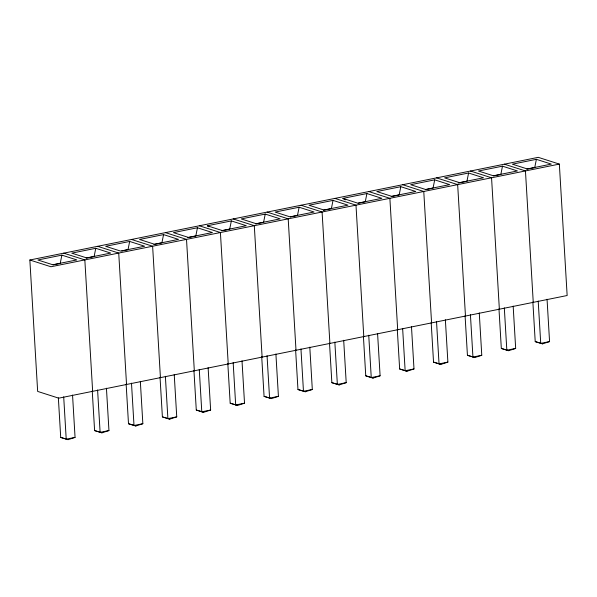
<?xml version="1.0" encoding="UTF-8"?>
<svg xmlns="http://www.w3.org/2000/svg" width="597" height="597" viewBox="0 0 597 597"><rect width="100%" height="100%" fill="white"/><g stroke="black" fill="none" stroke-linecap="round" stroke-linejoin="round"><path stroke-width="0.9" d="M61.879 255.135L37.857 259.986L52.805 264.769L76.826 259.926L61.879 255.135L60.222 263.389L53.111 264.829M95.774 248.292L71.752 253.143L86.699 257.926L110.721 253.076L95.774 248.292L94.117 256.546L86.11 258.165M129.668 241.449L105.647 246.3L120.594 251.083L144.616 246.233L129.668 241.449L128.012 249.703L121.788 250.956M163.556 234.606L139.541 239.457L154.489 244.24L178.503 239.39L163.556 234.606L161.906 242.86L153.899 244.479M197.45 227.763L173.436 232.614L188.383 237.397L212.398 232.546L197.45 227.763L195.801 236.016L187.794 237.628M231.345 220.92L207.323 225.77L222.271 230.554L246.292 225.703L231.345 220.92L229.696 229.173L221.688 230.785M263.583 222.33L265.24 214.077L280.187 218.86L256.165 223.711L241.218 218.92L265.24 214.077M299.134 207.226L275.113 212.077L290.06 216.868L314.082 212.017L299.134 207.226L297.478 215.48L290.366 216.92M333.029 200.383L309.007 205.234L323.955 210.025L347.976 205.174L333.029 200.383L331.372 208.637L323.365 210.256M366.916 193.54L342.902 198.391L357.849 203.181L381.864 198.331L366.916 193.54L365.267 201.793L358.148 203.234M400.811 186.697L376.797 191.547L391.744 196.331L415.758 191.488L400.811 186.697L399.162 194.95L391.154 196.57M434.706 179.854L410.684 184.704L425.631 189.488L449.653 184.637L434.706 179.854L433.049 188.107L425.937 189.547M468.6 173.011L444.578 177.861L459.526 182.645L483.548 177.794L468.6 173.011L466.944 181.264L458.048 183.063M502.495 166.167L478.473 171.018L493.421 175.802L517.442 170.951L502.495 166.167L500.838 174.421L493.719 175.854M536.382 159.324L512.368 164.175L527.315 168.958L551.329 164.108L536.382 159.324L534.733 167.578L526.726 169.19M58.357 397.826L60.715 437.422L68.073 439.661L75.058 437.4L72.543 395.042M92.251 390.983L94.602 430.579L101.968 432.818L108.953 430.556L106.438 388.199M126.146 384.14L128.497 423.736L135.862 425.967L142.847 423.713L140.332 381.356M160.041 377.297L162.391 416.893L169.757 419.124L176.742 416.87L174.227 374.513M193.935 370.453L196.286 410.049L203.652 412.281L210.637 410.027L208.114 367.67M227.823 363.61L230.181 403.206L237.539 405.438L244.524 403.184L242.009 360.827M261.717 356.767L264.068 396.363L271.434 398.595L278.418 396.333L275.904 353.976M295.612 349.924L297.963 389.513L305.328 391.751L312.313 389.49L309.798 347.133M329.507 343.081L331.857 382.67L339.223 384.908L346.208 382.647L343.693 340.29M363.401 336.23L365.752 375.826L373.118 378.065L380.102 375.804L377.58 333.447M397.289 329.387L399.647 368.983L407.005 371.222L413.997 368.961L411.475 326.604M431.183 322.544L433.541 362.14L440.899 364.379L447.884 362.118L445.369 319.761M465.078 315.701L467.429 355.297L474.794 357.528L481.779 355.275L479.264 312.918M498.973 308.858L501.323 348.454L508.689 350.685L515.674 348.432L513.159 306.074M532.867 302.015L535.218 341.611L542.583 343.842L549.568 341.588L547.053 299.231M29.85 260.001L538.248 157.339L559.344 164.093L567.15 295.515L58.752 398.169L37.656 391.416L29.85 260.001L50.939 266.755L559.344 164.093M255.583 223.942L262.695 222.509M75.058 437.4L66.215 439.183L63.7 396.826M108.953 430.556L100.109 432.34L97.595 389.983M142.847 423.713L134.004 425.497L131.489 383.14M176.742 416.87L167.899 418.654L165.376 376.297M210.637 410.027L201.786 411.811L199.271 369.453M244.524 403.184L235.681 404.967L233.166 362.61M278.418 396.333L269.575 398.124L267.06 355.767M312.313 389.49L303.47 391.281L300.955 348.924M346.208 382.647L337.365 384.438L334.842 342.081M380.102 375.804L371.252 377.588L368.737 335.23M413.997 368.961L405.147 370.744L402.632 328.387M447.884 362.118L439.041 363.901L436.526 321.544M481.779 355.275L472.936 357.058L470.421 314.701M515.674 348.432L506.831 350.215L504.316 307.858M549.568 341.588L540.725 343.372L538.203 301.015M535.218 341.611L542.583 343.842M501.323 348.454L508.689 350.685M467.429 355.297L474.794 357.528M433.541 362.14L440.899 364.379M399.647 368.983L407.005 371.222M365.752 375.826L373.118 378.065M331.857 382.67L339.223 384.908M297.963 389.513L305.328 391.751M264.068 396.363L271.434 398.595M230.181 403.206L237.539 405.438M196.286 410.049L203.652 412.281M162.391 416.893L169.757 419.124M128.497 423.736L135.862 425.967M94.602 430.579L101.968 432.818M60.715 437.422L68.073 439.661M504.353 164.182L525.45 170.936L533.255 302.358M470.466 171.033L491.555 177.787L499.361 309.201M436.571 177.876L457.66 184.63L465.473 316.044M402.676 184.719L423.766 191.473L431.579 322.887M368.782 191.562L389.878 198.316L397.684 329.731M334.887 198.405L355.984 205.159L363.789 336.574M301 205.249L322.089 212.002L329.895 343.417M267.105 212.092L288.194 218.845L296 350.26M233.211 218.935L254.3 225.688L262.113 357.11M199.316 225.778L220.412 232.531L228.218 363.954M165.421 232.621L186.518 239.375L194.323 370.797M131.527 239.472L152.623 246.225L160.429 377.64M97.639 246.315L118.728 253.068L126.534 384.483M63.745 253.158L84.834 259.911L92.647 391.326M342.902 198.391L345.156 199.913M207.323 225.77L208.831 226.785"/></g></svg>
